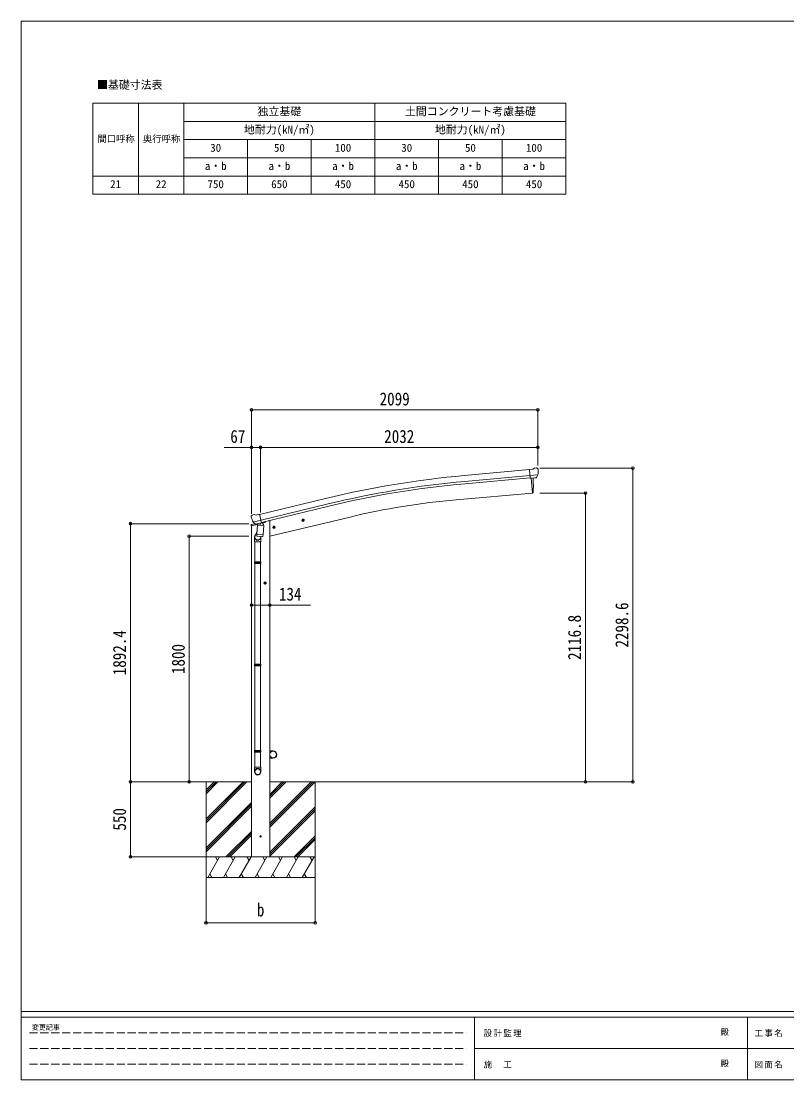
# Model space of a CAD drawing. Units: millimetres at full size, sheet at 1:20, with parts at other scales. Extents: x -5590 to 5652, y -3902 to 3858.
# Drawn here: x -5590 to 21, y -3902 to 3858 of the extents above; entities that cross this region are included whole.
import ezdxf
from ezdxf.enums import TextEntityAlignment as Align

# ---------------------------------------------------------------- set-up
doc = ezdxf.new("R2010")
doc.units = ezdxf.units.MM
doc.header["$LTSCALE"] = 20
doc.header["$PDMODE"] = 32
doc.header["$PDSIZE"] = 20
doc.linetypes.add('DASHED3', pattern=[4, 3, -1])
for name, color, linetype, lineweight in [('0-0_0', 7, 'Continuous', 9), ('0-1_本体', 4, 'Continuous', 9), ('0-2_部品', 7, 'Continuous', 9), ('0-5_DIM1', 3, 'Continuous', 9), ('0-A_寸法', 6, 'Continuous', 9), ('1-0_FRAME', 7, 'Continuous', 18), ('F-0_240', 7, 'Continuous', 9)]:
    doc.layers.add(name, color=color, linetype=linetype, lineweight=lineweight)
doc.styles.add('ＭＳ ゴシック', font='')
doc.styles.get('ＭＳ ゴシック').set_extended_font_data('MS Gothic')

msp = doc.modelspace()

# ---------------------------------------------------------------- linework, layer by layer
at = {"layer": '0-0_0'}
for p, q in [((-3902.82, -1717.54), (-4253.1, -1717.54)), ((-4235.82, -1717.54), (-4235.82, -2417.54)), ((-4235.82, -1989.04), (-3964.32, -1717.54)), ((-4235.82, -2003.18), (-3950.18, -1717.54)), ((-4235.82, -2017.32), (-3936.04, -1717.54)), ((-4235.82, -1776.91), (-4176.45, -1717.54)), ((-4235.82, -1791.05), (-4162.31, -1717.54)), ((-4235.82, -1805.19), (-4148.17, -1717.54)), ((-3768.82, -1717.54), (-1759.47, -1717.54)), ((-3768.82, -2049.8), (-3436.56, -1717.54)), ((-3768.82, -2021.52), (-3464.84, -1717.54)), ((-3768.82, -2035.66), (-3450.7, -1717.54)), ((-3768.82, -1837.67), (-3648.69, -1717.54)), ((-3768.82, -1823.53), (-3662.83, -1717.54)), ((-3768.82, -1809.39), (-3676.98, -1717.54)), ((-3435.82, -1717.54), (-3435.82, -2417.54)), ((-4235.82, -2201.17), (-3902.82, -1868.17)), ((-4235.82, -2215.31), (-3902.82, -1882.32)), ((-4235.82, -2229.46), (-3902.82, -1896.46)), ((-3768.82, -2233.65), (-3435.82, -1900.65)), ((-3768.82, -2247.79), (-3435.82, -1914.79)), ((-3768.82, -2261.93), (-3435.82, -1928.93)), ((-4090.06, -2267.54), (-3902.82, -2080.31)), ((-4075.92, -2267.54), (-3902.82, -2094.45)), ((-4061.77, -2267.54), (-3902.82, -2108.59)), ((-3590.58, -2267.54), (-3435.82, -2112.78)), ((-3576.44, -2267.54), (-3435.82, -2126.93)), ((-3562.3, -2267.54), (-3435.82, -2141.07)), ((-3435.82, -2267.54), (-4235.82, -2267.54)), ((-4223.12, -2417.54), (-4136.52, -2267.54)), ((-4151.52, -2293.52), (-4166.52, -2267.54)), ((-4107.65, -2417.54), (-4021.05, -2267.54)), ((-4036.05, -2293.52), (-4051.05, -2267.54)), ((-3992.18, -2417.54), (-3905.58, -2267.54)), ((-3920.58, -2293.52), (-3935.58, -2267.54)), ((-3876.71, -2417.54), (-3790.11, -2267.54)), ((-3805.11, -2293.52), (-3820.11, -2267.54)), ((-3761.24, -2417.54), (-3674.64, -2267.54)), ((-3689.64, -2293.52), (-3704.64, -2267.54)), ((-3645.77, -2417.54), (-3559.17, -2267.54)), ((-3589.17, -2267.54), (-3574.17, -2293.52)), ((-3530.3, -2417.54), (-3443.7, -2267.54)), ((-3473.7, -2267.54), (-3458.7, -2293.52)), ((-4208.12, -2391.56), (-4193.12, -2417.54)), ((-4092.65, -2391.56), (-4077.65, -2417.54)), ((-3977.18, -2391.56), (-3962.18, -2417.54)), ((-3861.71, -2391.56), (-3846.71, -2417.54)), ((-3746.24, -2391.56), (-3731.24, -2417.54)), ((-3630.77, -2391.56), (-3615.77, -2417.54)), ((-3515.3, -2391.56), (-3500.3, -2417.54)), ((-4235.82, -2417.54), (-3435.82, -2417.54))]:
    msp.add_line(p, q, dxfattribs=at)
at = {"layer": '0-1_本体'}
for p, q in [((-1865.99, 570.82), (-2342.92, 527.76)), ((-1862.28, 527.98), (-2339.06, 484.98)), ((-1860.75, 511), (-2337.53, 468.01)), ((-1853.45, 508.39), (-1843.9, 399.25)), ((-1843.9, 399.25), (-2401.77, 350.44)), ((-3842.78, 242.06), (-3359.85, 359.36)), ((-3832.76, 200.3), (-3349.72, 317.62)), ((-3828.78, 183.72), (-3345.69, 301.06)), ((-3902.82, 159.35), (-3902.82, -2267.54)), ((-3768.82, 195.46), (-3780.45, 195.46)), ((-3768.82, 82.34), (-3180.04, 223.7)), ((-3768.82, 195.46), (-3768.82, -2267.54))]:
    msp.add_line(p, q, dxfattribs=at)
msp.add_lwpolyline([(-1853.45, 508.39), (-1843.9, 399.25), (-1841.36, 399.56)], dxfattribs=at)
for centre, radius, start, end in [((-1718.32, -6398.68), 6954.55, 95.15276, 103.65276), ((-1718.32, -6398.68), 6911.6, 95.15276, 103.65276), ((-1718.32, -6398.68), 6894.55, 95.15276, 103.65276), ((-2536.82, 454.07), 700, 355.76043, 4.54658), ((-1841.72, 402.54), 3, 277, 355.76043), ((-1938.1, -4949.37), 5320.05, 95, 103.5)]:
    msp.add_arc(centre, radius, start, end, dxfattribs=at)
at = {"layer": '0-2_部品'}
for p, q in [((-1839.56, 574.76), (-1866.13, 572.43)), ((-1860.47, 507.77), (-1866.13, 572.43)), ((-1839.56, 574.76), (-1827.84, 581.52)), ((-1812.94, 583.11), (-1826.6, 581.91)), ((-1803.8, 577.36), (-1809.29, 581.96)), ((-1802.74, 575.32), (-1802.62, 573.97)), ((-1803.26, 532.47), (-1862.18, 527.31)), ((-1850.51, 508.64), (-1860.47, 507.77)), ((-1816.9, 511.58), (-1824.61, 510.91)), ((-1814.52, 512.98), (-1803.58, 531.92)), ((-3900.03, 235.65), (-3903.89, 229.35)), ((-3896.94, 237.9), (-3883.75, 241.06)), ((-3869.2, 238.39), (-3882.46, 241.08)), ((-3869.2, 238.39), (-3843.26, 244.61)), ((-3905.38, 158.74), (-3862.67, 168.99)), ((-3905.38, 165.63), (-3905.38, 158.74)), ((-3904.25, 227.07), (-3903.98, 225.92)), ((-3876.87, 174.84), (-3903.08, 168.55)), ((-3890.2, 186.77), (-3832.69, 200.57)), ((-3873.35, 171.86), (-3889.72, 186.35)), ((-3870.64, 171.29), (-3863.12, 173.09)), ((-3869.8, 171.39), (-3868.27, 171.76)), ((-3868.27, 171.76), (-3831.57, 180.57)), ((-3866.43, 171.53), (-3866.48, 170.79)), ((-3865.73, 169.75), (-3839.91, 163.32)), ((-3858.81, 164.41), (-3863.48, 97.57)), ((-3813.12, 161.21), (-3858.81, 164.41)), ((-3857.04, 167.59), (-3857.27, 164.3)), ((-3837.52, 178.75), (-3838.54, 164.14)), ((-3831.57, 180.57), (-3830.04, 180.94)), ((-3828.48, 183.04), (-3827.54, 182.98)), ((-3827.54, 182.98), (-3814.23, 167.66)), ((-3823.55, 178.39), (-3804.66, 182.92)), ((-3817.8, 94.37), (-3813.12, 161.21)), ((-3814.23, 167.66), (-3814.67, 161.32)), ((-3800.82, 191.1), (-3800.82, 187.78)), ((-3735.86, 156.07), (-3743.16, 154.32)), ((-3735.66, 139.15), (-3740.32, 158.6)), ((-3730.69, 150.63), (-3735.86, 156.07)), ((-3533.79, 197.9), (-3514.34, 202.57)), ((-3529.23, 205.68), (-3531.37, 198.48)), ((-3521.94, 207.43), (-3529.23, 205.68)), ((-3521.73, 190.51), (-3526.4, 209.96)), ((-3516.77, 201.99), (-3521.94, 207.43)), ((-3518.9, 194.79), (-3516.77, 201.99)), ((-3861.75, 122.34), (-3876.45, 83.78)), ((-3864.34, 85.1), (-3863.47, 97.57)), ((-3863.95, 83.74), (-3863.95, 83.74)), ((-3817.8, 94.37), (-3863.48, 97.57)), ((-3862.5, 82.96), (-3820.8, 80.05)), ((-3832.42, 80.86), (-3836.96, 69.54)), ((-3817.81, 94.37), (-3818.7, 81.68)), ((-3747.71, 146.54), (-3728.27, 151.21)), ((-3743.16, 154.32), (-3745.29, 147.12)), ((-3732.82, 143.43), (-3730.69, 150.63)), ((-3879.82, 41.7), (-3879.82, 76.05)), ((-3833.82, 41.7), (-3879.82, 41.7)), ((-3877.82, 41.7), (-3877.82, -105)), ((-3835.82, 41.7), (-3835.82, -105)), ((-3833.82, 76.36), (-3833.82, 41.7)), ((-3879.82, -107), (-3878.82, -105)), ((-3833.82, -107), (-3879.82, -107)), ((-3833.82, -115), (-3879.82, -115)), ((-3834.82, -105), (-3878.82, -105)), ((-3834.82, -117), (-3878.82, -117)), ((-3877.82, -117), (-3877.82, -854.18)), ((-3835.82, -117), (-3835.82, -854.18)), ((-3833.82, -107), (-3834.82, -105)), ((-3833.82, -115), (-3834.82, -117)), ((-3833.82, -107), (-3833.82, -115)), ((-3792.32, -261.04), (-3812.32, -261.04)), ((-3802.32, -253.53), (-3808.82, -257.29)), ((-3808.82, -257.29), (-3808.82, -264.79)), ((-3808.82, -264.79), (-3802.32, -268.54)), ((-3802.32, -271.04), (-3802.32, -251.04)), ((-3795.82, -257.29), (-3802.32, -253.53)), ((-3879.82, -856.18), (-3878.82, -854.18)), ((-3833.82, -856.18), (-3879.82, -856.18)), ((-3833.82, -864.18), (-3879.82, -864.18)), ((-3834.82, -854.18), (-3878.82, -854.18)), ((-3834.82, -866.18), (-3878.82, -866.18)), ((-3877.82, -866.18), (-3877.82, -1609.37)), ((-3835.82, -866.18), (-3835.82, -1609.37)), ((-3833.82, -856.18), (-3834.82, -854.18)), ((-3833.82, -864.18), (-3834.82, -866.18)), ((-3833.82, -856.18), (-3833.82, -864.18)), ((-3879.82, -1489.37), (-3878.82, -1487.37)), ((-3833.82, -1489.37), (-3879.82, -1489.37)), ((-3833.82, -1497.37), (-3879.82, -1497.37)), ((-3834.82, -1487.37), (-3878.82, -1487.37)), ((-3834.82, -1499.37), (-3878.82, -1499.37)), ((-3877.82, -1499.37), (-3877.82, -1609.37)), ((-3835.82, -1499.37), (-3835.82, -1609.37)), ((-3833.82, -1489.37), (-3834.82, -1487.37)), ((-3833.82, -1497.37), (-3834.82, -1499.37)), ((-3833.82, -1489.37), (-3833.82, -1497.37)), ((-3879.82, -1643.51), (-3879.82, -1609.37)), ((-3833.82, -1609.37), (-3879.82, -1609.37)), ((-3833.82, -1643.51), (-3833.82, -1609.37))]:
    msp.add_line(p, q, dxfattribs=at)
for points in [[(-1850.51, 508.64), (-1850.24, 508.58), (-1824.86, 510.8), (-1824.61, 510.91)], [(-1803.19, 533.1), (-1803.48, 532.11), (-1803.58, 531.92)], [(-3837.84, 179.16), (-3828.11, 181.5), (-3843.26, 244.61)], [(-3890.47, 187.34), (-3889.88, 186.5), (-3889.72, 186.35)], [(-3837.84, 179.16), (-3838.07, 179.01), (-3862.84, 173.07), (-3863.12, 173.09)], [(-3531.37, 198.48), (-3526.2, 193.04), (-3518.9, 194.79)], [(-3745.29, 147.12), (-3740.12, 141.68), (-3732.82, 143.43)], [(-3879.82, -107), (-3879.82, -115), (-3878.82, -117)], [(-3802.32, -268.54), (-3795.82, -264.79), (-3795.82, -257.29)], [(-3879.82, -856.18), (-3879.82, -864.18), (-3878.82, -866.18)], [(-3879.82, -1489.37), (-3879.82, -1497.37), (-3878.82, -1499.37)]]:
    msp.add_lwpolyline(points, dxfattribs=at)
for centre, radius in [((-3737.99, 148.88), 8.5), ((-3737.99, 148.88), 7.7), ((-3737.99, 148.88), 6.5), ((-3524.07, 200.23), 8.5), ((-3524.07, 200.23), 7.7), ((-3524.07, 200.23), 6.5), ((-3802.32, -261.04), 8.5), ((-3802.32, -261.04), 7.7), ((-3802.32, -261.04), 6.5)]:
    msp.add_circle(centre, radius, dxfattribs=at)
at = {"layer": '0-2_部品', "color": 4}
msp.add_circle((-3835.82, -2117.54), 4.5, dxfattribs=at)
at = {"layer": '0-2_部品'}
for centre, radius, start, end in [((-1826.34, 578.93), 3, 95, 120), ((-1812.5, 578.13), 5, 50.00648, 94.99352), ((-2004.25, 556.33), 202.4, 353.4085, 5), ((-3895.77, 233.03), 5, 103.5, 148.5), ((-3883.05, 238.14), 3, 78.5, 103.5), ((-3902.38, 165.63), 3, 103.5, 180), ((-3707.17, 273.17), 202.4, 193.5, 205.09125), ((-3869.92, 171.88), 0.5, 248.23754, 283.5), ((-3866.93, 171.57), 0.5, 356, 103.5), ((-3865.49, 170.72), 1, 176, 256), ((-3839.56, 164.29), 1.03, 250.03897, 351.96569), ((-3836.92, 178.67), 0.604, 100.59842, 172.20595), ((-3830.15, 181.43), 0.5, 283.5, 318.76246), ((-3805.82, 187.78), 5, 283.5, 0), ((-3862.4, 84.93), 1.95, 175.04017, 217.47766), ((-3862.36, 84.96), 2, 217.40962, 266), ((-3820.66, 82.04), 2, 266, 349.46843), ((-3849.82, 76.05), 30, 177.45142, 180)]:
    msp.add_arc(centre, radius, start, end, dxfattribs=at)
for centre, major_axis, ratio, start_param, end_param in [((-1798.41, 579.36), (-15.35, 3.44), 0.101033, 5.9751426, 5.9753737), ((-1805.73, 575.06), (2.71, -1.31), 0.997474, 0.5366567, 1.3225652), ((-1817.17, 514.58), (1.62, -2.54), 0.997631, 5.8041905, 5.8929484), ((-1817.24, 514.69), (-3.5, 2.17), 0.650902, 2.1145521, 2.1873627), ((-1817.12, 514.49), (1.62, -2.54), 0.997631, 5.965759, 6.7621801), ((-3901.33, 227.79), (-1.57, -2.57), 0.99628, 4.712389, 5.4996506), ((-3871.36, 174.11), (-0.73, -2.92), 0.997631, 5.8041905, 6.6006116), ((-3871.3, 174.34), (2.63, 3.16), 0.650902, 4.0958226, 4.1686332), ((-3871.33, 174.21), (-0.73, -2.92), 0.997631, 0.3902369, 0.4789948), ((-3856.82, 76.36), (23, 0), 0.996195, 2.3585569, 6.3253237), ((-3856.82, 76.36), (21, 0), 0.996195, 2.7786684, 5.9512394), ((-3856.82, -1641.77), (-23, 0), 0.996195, 3.1415927, 6.2831853), ((-3856.82, -1643.51), (-23, 0), 0.996195, 3.1415927, 6.2831853), ((-3856.82, -1643.51), (0, -23.43), 0.981806, 4.712389, 7.8539816)]:
    msp.add_ellipse(centre, major_axis=major_axis, ratio=ratio, start_param=start_param, end_param=end_param, dxfattribs=at)
msp.add_ellipse((-3856.82, -1643.51), major_axis=(21, 0), ratio=0.996195, dxfattribs=at)
at = {"layer": '0-5_DIM1'}
for p, q in [((-3768.82, -1467.54), (-3766.82, -1467.54)), ((-3768.82, -1467.54), (-3768.82, -1490.24)), ((-3766.82, -1490.24), (-3766.82, -1467.54)), ((-3768.82, -1567.54), (-3768.82, -1544.84)), ((-3743.82, -1490.24), (-3766.82, -1490.24)), ((-3766.82, -1492.24), (-3743.82, -1492.24)), ((-3766.82, -1542.84), (-3743.82, -1542.84)), ((-3766.82, -1544.84), (-3766.82, -1567.54)), ((-3743.82, -1544.84), (-3766.82, -1544.84)), ((-3768.82, -1567.54), (-3766.82, -1567.54))]:
    msp.add_line(p, q, dxfattribs=at)
msp.add_circle((-3743.82, -1517.54), 25, dxfattribs=at)
for centre, radius, start, end in [((-3766.82, -1490.24), 2, 180, 270), ((-3766.82, -1544.84), 2, 90, 180), ((-3743.82, -1517.54), 27.3, 270, 90), ((-3743.82, -1517.54), 25.3, 270, 90)]:
    msp.add_arc(centre, radius, start, end, dxfattribs=at)
at = {"layer": '0-A_寸法'}
for p, q in [((-3902.82, 1008.92), (-3902.82, 734.3)), ((-1803.82, 1008.92), (-3902.82, 1008.92)), ((-1803.82, 1008.92), (-1803.82, 734.3)), ((-3902.82, 734.3), (-4102.82, 734.3)), ((-3902.82, 734.3), (-3902.82, 246.73)), ((-3902.82, 734.3), (-3835.82, 734.3)), ((-3835.82, 734.3), (-3835.82, 257.87)), ((-3835.82, 734.3), (-1803.82, 734.3)), ((-1803.82, 734.3), (-1803.82, 600.61)), ((-1108.23, 581.02), (-1789.65, 581.02)), ((-1108.23, -1717.54), (-1108.23, 581.02)), ((-1455.34, 399.25), (-1789.65, 399.25)), ((-1455.34, -1717.54), (-1455.34, 399.25)), ((-4789.66, 174.86), (-3921.35, 174.86)), ((-4789.66, 174.86), (-4789.66, -1717.54)), ((-4359, 82.44), (-3921.35, 82.44)), ((-4359, -1717.54), (-4359, 82.44)), ((-3902.82, -421.49), (-3768.82, -421.49)), ((-3768.82, -421.49), (-3468.82, -421.49)), ((-4789.66, -1717.54), (-4235.82, -1717.54)), ((-4789.66, -2267.54), (-4789.66, -1717.54)), ((-4359, -1717.54), (-3921.35, -1717.54)), ((-1455.34, -1717.54), (-1789.65, -1717.54)), ((-1108.23, -1717.54), (-1759.47, -1717.54)), ((-4789.66, -2267.54), (-4235.82, -2267.54)), ((-4235.82, -2750.86), (-4235.82, -2423.4)), ((-3435.82, -2750.86), (-3435.82, -2423.4)), ((-3435.82, -2750.86), (-4235.82, -2750.86))]:
    msp.add_line(p, q, dxfattribs=at)
for p in [(-3902.82, 1008.92), (-1803.82, 1008.92), (-3902.82, 734.3), (-3835.82, 734.3), (-1803.82, 734.3), (-1108.23, 581.02), (-1455.34, 399.25), (-4789.66, 174.86), (-4359, 82.44), (-3902.82, -421.49), (-3768.82, -421.49), (-4789.66, -1717.54), (-4359, -1717.54), (-1455.34, -1717.54), (-1108.23, -1717.54), (-4789.66, -2267.54), (-4235.82, -2750.86), (-3435.82, -2750.86)]:
    msp.add_point(p, dxfattribs=at)
at = {"layer": '1-0_FRAME'}
for p, q in [((-5064.68, 3256.64), (-5064.68, 2589.97)), ((-5064.68, 3256.64), (-1598.01, 3256.64)), ((-4731.35, 3256.64), (-4731.35, 2589.97)), ((-2998.01, 3256.64), (-2998.01, 2589.97)), ((-4398.01, 3123.31), (-1598.01, 3123.31)), ((-4398.01, 2989.97), (-1598.01, 2989.97)), ((-2531.35, 2989.97), (-2531.35, 2589.97)), ((-4398.01, 2856.64), (-1598.01, 2856.64)), ((-5064.68, 2723.31), (-4398.01, 2723.31)), ((-4398.01, 2723.31), (-1598.01, 2723.31)), ((-5064.68, 2589.97), (-4731.35, 2589.97)), ((-4731.35, 2589.97), (-2998.01, 2589.97)), ((-2998.01, 2589.97), (-2064.68, 2589.97)), ((-2064.68, 2589.97), (-1598.01, 2589.97))]:
    msp.add_line(p, q, dxfattribs=at)
for points in [[(-4398.01, 3256.64), (-4398.01, 3123.31), (-4398.01, 2723.31), (-4398.01, 2589.97)], [(-1598.01, 3256.64), (-1598.01, 2856.64), (-1598.01, 2589.97)], [(-3931.35, 2989.97), (-3931.35, 2856.64), (-3931.35, 2589.97)], [(-3464.68, 2989.97), (-3464.68, 2856.64), (-3464.68, 2589.97)], [(-2064.68, 2989.97), (-2064.68, 2723.31), (-2064.68, 2589.97)]]:
    msp.add_lwpolyline(points, dxfattribs=at)
at = {"layer": 'F-0_240', "color": 5}
for p, q in [((-5590.3, 3858.23), (-5590.3, -3901.77)), ((-5590.3, 3858.23), (5369.7, 3858.23)), ((-5590.3, -3401.77), (5369.7, -3401.77)), ((-5590.3, -3441.77), (3591.86, -3441.77)), ((-2268.14, -3441.77), (-2268.14, -3901.77)), ((-268.14, -3441.77), (-268.14, -3901.77)), ((-2268.14, -3671.77), (1831.86, -3671.77)), ((-5590.3, -3901.77), (5369.7, -3901.77))]:
    msp.add_line(p, q, dxfattribs=at)
at = {"layer": 'F-0_240', "color": 4, "linetype": 'DASHED3'}
for p, q in [((-5530.3, -3556.77), (-2328.14, -3556.77)), ((-5530.3, -3671.77), (-2328.14, -3671.77)), ((-5530.3, -3786.77), (-2328.14, -3786.77))]:
    msp.add_line(p, q, dxfattribs=at)

# ---------------------------------------------------------------- texts
at = {"layer": '0-A_寸法', "color": 7, "style": 'ＭＳ ゴシック', "width": 0.85}
for s, p in [('2099', (-2963.32, 1012.92)), ('67', (-4057.82, 738.3)), ('2032', (-2929.82, 738.3)), ('134', (-3701.32, -417.49)), ('b', (-3863.32, -2732.19))]:
    msp.add_text(s, height=95.31, dxfattribs=at).set_placement(p, align=Align.BOTTOM_LEFT)
for s, p in [('2298.6', (-1112.23, -733.26)), ('2116.8', (-1459.34, -824.14)), ('1892.4', (-4793.66, -936.34)), ('1800', (-4363, -927.55)), ('550', (-4793.66, -2075.04))]:
    msp.add_text(s, height=95.31, rotation=90, dxfattribs=at).set_placement(p, align=Align.BOTTOM_LEFT)
at = {"layer": '1-0_FRAME', "style": 'ＭＳ ゴシック'}
for s, height, p in [('■基礎寸法表', 58.65, (-5034.48, 3344.26)), ('独立基礎', 58.65, (-3858.01, 3149.97)), ('土間コンクリート考慮基礎', 58.65, (-2778.01, 3149.97)), ('間口呼称', 48.88, (-5031.35, 2956.64)), ('奥行呼称', 48.88, (-4698.01, 2956.64)), ('地耐力(kN/㎡)', 58.65, (-3958.01, 3016.64)), ('地耐力(kN/㎡)', 58.65, (-2558.01, 3016.64)), ('30', 58.65, (-4204.68, 2883.31)), ('50', 58.65, (-3738.01, 2883.31)), ('100', 58.65, (-3291.35, 2883.31)), ('30', 58.65, (-2804.68, 2883.31)), ('50', 58.65, (-2338.01, 2883.31)), ('100', 58.65, (-1891.35, 2883.31)), ('a・b', 58.65, (-4244.68, 2749.97)), ('a・b', 58.65, (-3778.01, 2749.97)), ('a・b', 58.65, (-3311.35, 2749.97)), ('a・b', 58.65, (-2844.68, 2749.97)), ('a・b', 58.65, (-2378.01, 2749.97)), ('a・b', 58.65, (-1911.35, 2749.97)), ('21', 58.65, (-4938.01, 2616.64)), ('22', 58.65, (-4604.68, 2616.64)), ('750', 58.65, (-4224.68, 2616.64)), ('650', 58.65, (-3758.01, 2616.64)), ('450', 58.65, (-3291.35, 2616.64)), ('450', 58.65, (-2824.68, 2616.64)), ('450', 58.65, (-2358.01, 2616.64)), ('450', 58.65, (-1891.35, 2616.64))]:
    msp.add_text(s, height=height, dxfattribs=at).set_placement(p, align=Align.BOTTOM_LEFT)
at = {"layer": 'F-0_240', "style": 'ＭＳ ゴシック'}
for s, height, p in [('変更記事', 36.66, (-5512.15, -3546.77)), ('殿', 43.99, (-465.28, -3586.77)), ('殿', 43.99, (-465.28, -3816.77))]:
    msp.add_text(s, height=height, dxfattribs=at).set_placement(p, align=Align.BOTTOM_LEFT)
at = {"layer": 'F-0_240', "char_height": 43.99, "attachment_point": 7, "style": 'ＭＳ ゴシック'}
for s, insert in [('\\T1.17;設計監理', (-2200.59, -3586.77)), ('\\T1.17;工事名', (-215.4, -3586.77)), ('\\T1.17;施\u3000工', (-2200.59, -3816.77)), ('\\T1.17;図面名', (-215.4, -3816.77))]:
    msp.add_mtext(s, dxfattribs=dict(at, insert=insert))

doc.saveas('drawing.dxf')
